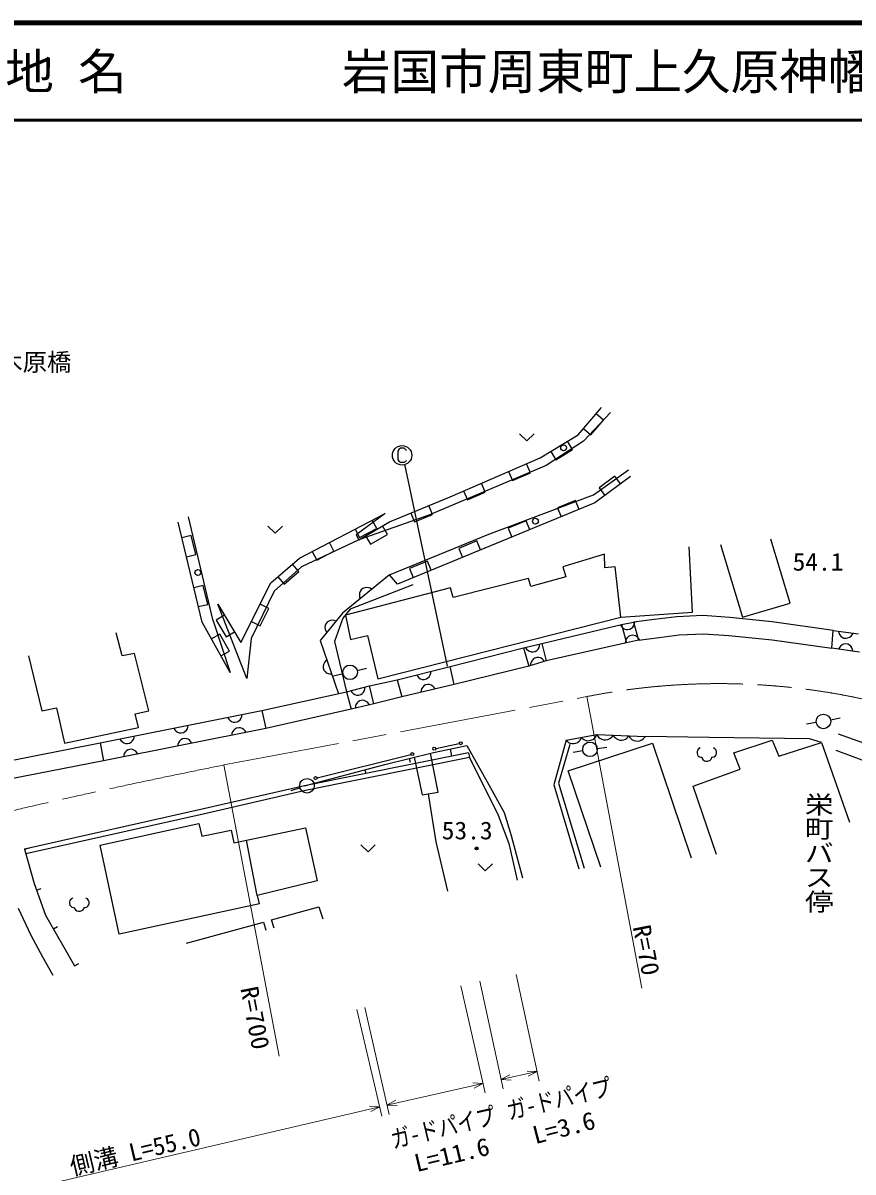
# Model space of a CAD drawing. Units: millimetres, scale not verified. Extents: x 40000 to 680000, y 20000 to 380000.
# Drawn here: x 372202 to 457617, y 261748 to 380000 of the extents above; entities that cross this region are included whole.
import ezdxf
from ezdxf.enums import TextEntityAlignment as Align

# ---------------------------------------------------------------- set-up
doc = ezdxf.new("R2010")
doc.units = ezdxf.units.MM
doc.header["$LTSCALE"] = 1000
doc.linetypes.add('CHAIN', pattern=[18.5, 12, -1.5, 3.5, -1.5])
for name, color, linetype, lineweight in [('M-BGD', 7, 'Continuous', 25), ('M-BGD-EXST', 7, 'Continuous', 25), ('M-BMK', 2, 'CHAIN', 13), ('M-STR-HTXT', 7, 'Continuous', 13), ('M-TTL', 2, 'Continuous', 140), ('M-TTL-LINE', 7, 'Continuous', 50)]:
    doc.layers.add(name, color=color, linetype=linetype, lineweight=lineweight)
doc.layers.add('M-BGD-HTXT', color=7, linetype='Continuous')
doc.layers.add('M-TTL-TXT', color=7, linetype='Continuous')
doc.styles.add('@ＭＳ ゴシック', font='')
doc.styles.add('ＭＳ ゴシック', font='')
doc.styles.get('@ＭＳ ゴシック').set_extended_font_data('@MS Gothic')
doc.styles.get('ＭＳ ゴシック').set_extended_font_data('MS Gothic')

msp = doc.modelspace()

# ---------------------------------------------------------------- linework, layer by layer
at = {"layer": 'M-BGD'}
for p, q in [((429324, 337614), (431740, 340425)), ((432663, 339898), (429895, 336955)), ((431942, 339126), (431184, 339778)), ((429881, 338261), (430639, 337609)), ((430639, 337609), (431942, 339126)), ((423305, 337719), (424055, 336999)), ((424055, 336999), (424805, 337719)), ((425415, 335242), (429324, 337614)), ((429895, 336955), (426030, 334451)), ((426515, 335909), (427033, 335054)), ((427033, 335054), (428743, 336092)), ((428743, 336092), (428225, 336946)), ((416147, 331248), (425415, 335242)), ((426030, 334451), (413950, 329356)), ((422180, 333848), (422575, 332929)), ((422575, 332929), (424412, 333721)), ((424412, 333721), (424016, 334639)), ((430906, 331435), (434508, 334027)), ((419778, 331724), (419382, 332642)), ((434727, 333324), (431037, 330601)), ((433093, 333361), (431484, 332173)), ((433687, 332556), (433093, 333361)), ((409909, 328657), (416147, 331248)), ((417545, 331851), (417941, 330933)), ((417941, 330933), (419778, 331724)), ((420144, 327394), (430906, 331435)), ((431484, 332173), (432078, 331369)), ((431037, 330601), (410744, 322255)), ((414335, 329413), (413952, 330336)), ((429045, 330863), (427196, 330102)), ((427196, 330102), (427576, 329177)), ((429426, 329938), (429045, 330863)), ((391768, 318466), (389220, 329184)), ((400641, 324923), (409470, 329535)), ((409470, 329535), (406483, 327339)), ((413950, 329356), (406747, 326812)), ((408612, 327959), (408149, 328845)), ((412105, 329569), (412488, 328645)), ((412488, 328645), (414335, 329413)), ((423972, 328776), (422122, 328015)), ((424352, 327851), (423972, 328776)), ((390626, 318334), (388166, 328613)), ((397407, 328203), (398157, 327483)), ((398157, 327483), (398907, 328203)), ((406376, 327919), (406840, 327033)), ((406747, 326812), (409909, 328657)), ((406840, 327033), (408612, 327959)), ((409696, 327374), (409192, 328238)), ((422122, 328015), (422503, 327091)), ((389521, 327249), (388548, 327016)), ((389987, 325303), (389521, 327249)), ((406747, 326812), (400861, 324045)), ((404198, 325653), (403735, 326539)), ((406483, 327339), (406747, 326812)), ((407464, 327230), (407968, 326367)), ((407968, 326367), (409696, 327374)), ((409909, 323221), (420144, 327394)), ((418898, 326690), (417049, 325929)), ((419279, 325765), (418898, 326690)), ((451162, 320278), (449164, 326880)), ((389014, 325071), (389987, 325303)), ((401962, 325613), (402425, 324727)), ((402425, 324727), (404198, 325653)), ((417049, 325929), (417429, 325004)), ((432048, 325345), (427743, 324027)), ((432092, 323939), (432048, 325345)), ((441096, 319371), (440741, 326096)), ((443979, 326323), (446255, 318862)), ((397698, 322375), (400641, 324923)), ((400861, 324045), (398049, 321541)), ((400580, 323548), (399926, 324304)), ((413825, 324603), (411975, 323843)), ((414205, 323678), (413825, 324603)), ((427743, 324027), (428051, 323017)), ((433146, 324027), (432092, 323939)), ((433717, 318844), (433146, 324027)), ((398414, 322995), (399068, 322239)), ((399068, 322239), (400580, 323548)), ((409909, 323221), (405078, 319268)), ((410744, 322255), (409909, 323221)), ((411975, 323843), (412356, 322918)), ((424229, 322841), (416454, 320864)), ((424449, 322006), (424229, 322841)), ((428051, 323017), (424449, 322006)), ((390751, 322109), (389778, 321877)), ((391216, 320164), (390751, 322109)), ((394623, 316226), (397698, 322375)), ((416191, 321875), (405385, 319063)), ((412325, 322182), (405868, 319678)), ((407002, 321656), (406900, 321496)), ((407187, 321808), (407002, 321656)), ((407365, 321876), (407187, 321808)), ((407538, 321901), (407365, 321876)), ((407749, 321880), (407538, 321901)), ((407913, 321821), (407749, 321880)), ((408074, 321719), (407913, 321821)), ((416454, 320864), (416191, 321875)), ((398049, 321541), (395678, 316665)), ((406841, 321331), (406820, 321120)), ((406820, 321120), (406845, 320947)), ((406900, 321496), (406841, 321331)), ((406845, 320947), (406913, 320770)), ((390244, 319931), (391216, 320164)), ((392251, 320179), (394623, 316226)), ((395238, 312536), (392251, 320179)), ((397502, 319748), (396608, 320195)), ((396608, 317959), (397502, 319748)), ((405868, 319678), (405121, 318756)), ((433717, 318844), (441096, 319371)), ((446255, 318862), (451162, 320278)), ((393525, 313151), (390626, 318334)), ((391768, 318466), (393525, 313151)), ((392923, 319060), (392065, 318546)), ((392065, 318546), (393094, 316831)), ((395713, 318406), (396608, 317959)), ((405078, 319268), (402793, 316457)), ((403371, 318166), (403304, 317989)), ((403522, 318353), (403371, 318166)), ((403682, 318455), (403522, 318353)), ((403847, 318514), (403682, 318455)), ((404058, 318536), (403847, 318514)), ((404231, 318511), (404058, 318536)), ((404408, 318444), (404231, 318511)), ((405121, 318756), (404243, 316340)), ((405385, 319063), (405912, 316560)), ((408723, 312518), (433717, 318844)), ((433800, 318097), (435027, 318327)), ((437171, 318624), (435027, 318327)), ((435027, 318327), (435525, 316487)), ((435064, 317998), (435125, 318162)), ((435125, 318162), (435150, 318350)), ((439499, 318888), (437171, 318624)), ((442178, 319019), (439499, 318888)), ((444946, 318800), (442178, 319019)), ((449294, 318360), (444946, 318800)), ((455576, 317482), (449294, 318360)), ((382407, 314877), (381794, 317254)), ((392460, 317104), (391587, 316615)), ((393437, 315358), (392460, 317104)), ((393094, 316831), (393952, 317345)), ((403304, 317989), (403279, 317816)), ((403279, 317816), (403301, 317605)), ((403301, 317605), (403361, 317440)), ((403361, 317440), (403463, 317280)), ((405912, 316560), (407669, 316955)), ((407669, 316955), (408723, 312518)), ((425596, 316142), (433800, 318097)), ((433676, 318074), (433768, 317908)), ((433768, 317908), (433884, 317777)), ((433800, 318097), (434298, 316219)), ((433884, 317777), (434060, 317657)), ((434060, 317657), (434224, 317597)), ((434224, 317597), (434412, 317571)), ((434412, 317571), (434647, 317615)), ((434660, 316943), (434497, 316845)), ((434647, 317615), (434813, 317707)), ((434894, 316994), (434660, 316943)), ((434813, 317707), (434944, 317823)), ((435083, 316974), (434894, 316994)), ((434944, 317823), (435064, 317998)), ((435249, 316918), (435083, 316974)), ((435427, 316803), (435249, 316918)), ((437659, 316746), (439733, 317027)), ((439733, 317027), (442228, 317132)), ((442228, 317132), (444828, 316957)), ((444828, 316957), (449291, 316517)), ((455440, 315656), (455576, 317482)), ((455576, 317482), (458168, 317142)), ((456128, 317409), (456164, 317223)), ((456164, 317223), (456234, 317063)), ((456234, 317063), (456363, 316894)), ((457424, 316907), (457533, 317044)), ((457533, 317044), (457616, 317214)), ((395678, 316665), (395238, 312536)), ((402793, 316457), (404660, 310971)), ((404243, 316340), (405507, 311158)), ((423717, 315682), (425596, 316142)), ((425208, 315553), (425318, 315734)), ((425318, 315734), (425369, 315901)), ((425369, 315901), (425385, 316090)), ((425596, 316142), (426056, 314340)), ((434298, 316219), (426056, 314340)), ((434199, 316381), (434179, 316192)), ((434255, 316547), (434199, 316381)), ((434370, 316725), (434255, 316547)), ((435525, 316487), (434298, 316219)), ((434497, 316845), (434370, 316725)), ((435547, 316676), (435427, 316803)), ((435525, 316487), (437659, 316746)), ((435644, 316513), (435547, 316676)), ((449291, 316517), (455440, 315656)), ((456321, 315863), (456210, 315727)), ((456491, 315990), (456321, 315863)), ((456363, 316894), (456500, 316786)), ((456652, 316058), (456491, 315990)), ((456500, 316786), (456671, 316703)), ((456839, 316091), (456652, 316058)), ((456671, 316703), (456909, 316672)), ((457076, 316057), (456839, 316091)), ((456909, 316672), (457095, 316708)), ((457246, 315972), (457076, 316057)), ((457095, 316708), (457256, 316777)), ((457381, 315861), (457246, 315972)), ((457256, 316777), (457424, 316907)), ((457509, 315692), (457381, 315861)), ((372784, 314877), (374126, 309203)), ((383672, 315107), (382407, 314877)), ((385167, 309203), (383672, 315107)), ((392564, 314870), (393437, 315358)), ((416165, 313765), (423717, 315682)), ((423717, 315682), (424254, 313803)), ((423928, 315733), (424029, 315573)), ((424029, 315573), (424152, 315449)), ((424152, 315449), (424333, 315339)), ((424333, 315339), (424501, 315287)), ((424501, 315287), (424690, 315271)), ((424690, 315271), (424923, 315328)), ((424860, 314641), (424705, 314532)), ((425090, 314710), (424860, 314641)), ((424923, 315328), (425083, 315430)), ((425083, 315430), (425208, 315553)), ((425280, 314704), (425090, 314710)), ((425449, 314660), (425280, 314704)), ((425636, 314559), (425449, 314660)), ((425765, 314441), (425636, 314559)), ((458295, 315245), (455440, 315656)), ((456210, 315727), (456125, 315558)), ((457576, 315530), (457509, 315692)), ((457610, 315343), (457576, 315530)), ((403127, 313985), (403090, 313814)), ((403090, 313814), (403092, 313624)), ((403092, 313624), (403169, 313397)), ((403221, 314175), (403127, 313985)), ((403169, 313397), (403284, 313246)), ((403334, 314309), (403221, 314175)), ((403485, 314424), (403334, 314309)), ((406595, 313364), (407563, 313612)), ((410721, 312385), (416165, 313765)), ((416586, 311925), (416165, 313765)), ((424254, 313803), (416586, 311925)), ((426056, 314340), (424254, 313803)), ((424442, 314047), (424436, 313858)), ((424486, 314217), (424442, 314047)), ((424586, 314403), (424486, 314217)), ((424705, 314532), (424586, 314403)), ((425874, 314286), (425765, 314441)), ((403284, 313246), (403417, 313133)), ((403417, 313133), (403608, 313039)), ((403608, 313039), (403779, 313002)), ((403779, 313002), (403968, 313004)), ((405136, 313014), (404160, 312795)), ((407845, 311771), (410721, 312385)), ((410721, 312385), (411181, 310660)), ((412716, 312891), (412818, 312731)), ((412818, 312731), (412942, 312608)), ((412942, 312608), (413124, 312499)), ((413124, 312499), (413292, 312449)), ((413292, 312449), (413481, 312435)), ((413481, 312435), (413714, 312494)), ((413714, 312494), (413873, 312596)), ((413873, 312596), (413997, 312720)), ((413997, 312720), (414105, 312902)), ((414105, 312902), (414156, 313070)), ((414156, 313070), (414170, 313259)), ((396784, 309228), (405507, 311158)), ((405507, 311158), (407845, 311771)), ((405507, 311158), (405967, 309394)), ((405951, 311274), (406054, 311116)), ((406054, 311116), (406179, 310993)), ((407111, 310989), (407233, 311115)), ((407233, 311115), (407340, 311298)), ((407340, 311298), (407389, 311466)), ((407389, 311466), (407401, 311655)), ((408291, 309916), (407845, 311771)), ((416586, 311925), (411181, 310660)), ((413171, 311310), (413153, 311121)), ((413224, 311477), (413171, 311310)), ((413336, 311657), (413224, 311477)), ((413461, 311779), (413336, 311657)), ((413623, 311878), (413461, 311779)), ((413857, 311933), (413623, 311878)), ((414046, 311916), (413857, 311933)), ((414212, 311862), (414046, 311916)), ((414392, 311750), (414212, 311862)), ((414514, 311625), (414392, 311750)), ((414614, 311463), (414514, 311625)), ((408291, 309916), (405967, 309394)), ((406179, 310993), (406362, 310886)), ((406362, 310886), (406530, 310837)), ((406471, 309846), (406416, 309680)), ((406585, 310025), (406471, 309846)), ((406530, 310837), (406720, 310825)), ((406711, 310146), (406585, 310025)), ((406874, 310244), (406711, 310146)), ((406720, 310825), (406952, 310886)), ((407108, 310296), (406874, 310244)), ((406952, 310886), (407111, 310989)), ((407297, 310277), (407108, 310296)), ((407463, 310222), (407297, 310277)), ((407642, 310108), (407463, 310222)), ((407763, 309982), (407642, 310108)), ((407861, 309819), (407763, 309982)), ((411181, 310660), (408291, 309916)), ((374126, 309203), (375659, 309509)), ((375659, 309509), (376465, 305867)), ((380145, 305931), (396784, 309228)), ((383749, 308896), (385167, 309203)), ((384094, 307478), (383749, 308896)), ((394722, 308636), (394746, 308824)), ((396784, 309228), (397205, 307388)), ((405967, 309394), (397205, 307388)), ((406416, 309680), (406397, 309491)), ((376465, 305867), (384094, 307478)), ((389117, 307372), (389176, 307537)), ((389176, 307537), (389200, 307725)), ((393275, 308533), (393369, 308368)), ((393369, 308368), (393486, 308238)), ((393486, 308238), (393662, 308120)), ((393662, 308120), (393827, 308061)), ((393827, 308061), (394015, 308037)), ((394015, 308037), (394251, 308084)), ((394414, 307473), (394178, 307426)), ((394251, 308084), (394416, 308178)), ((394602, 307450), (394414, 307473)), ((394416, 308178), (394545, 308295)), ((394545, 308295), (394663, 308471)), ((394663, 308471), (394722, 308636)), ((453831, 308000), (452844, 307836)), ((455305, 308274), (456285, 308475)), ((397205, 307388), (380490, 304052)), ((382182, 306335), (382276, 306170)), ((383453, 306097), (383571, 306273)), ((383571, 306273), (383630, 306438)), ((383630, 306438), (383654, 306626)), ((387729, 307434), (387822, 307269)), ((387822, 307269), (387940, 307139)), ((387940, 307139), (388116, 307021)), ((388116, 307021), (388281, 306962)), ((388281, 306962), (388469, 306938)), ((388607, 306314), (388442, 306220)), ((388469, 306938), (388704, 306985)), ((388842, 306361), (388607, 306314)), ((388704, 306985), (388869, 307079)), ((389030, 306338), (388842, 306361)), ((388869, 307079), (388999, 307196)), ((388999, 307196), (389117, 307372)), ((389195, 306279), (389030, 306338)), ((389371, 306161), (389195, 306279)), ((393708, 306873), (393684, 306685)), ((393766, 307038), (393708, 306873)), ((393884, 307214), (393766, 307038)), ((394014, 307332), (393884, 307214)), ((394178, 307426), (394014, 307332)), ((394767, 307391), (394602, 307450)), ((394943, 307273), (394767, 307391)), ((395061, 307143), (394943, 307273)), ((395155, 306979), (395061, 307143)), ((428112, 306184), (431250, 306781)), ((429543, 306196), (429620, 306308)), ((429620, 306308), (429684, 306483)), ((429684, 306483), (429808, 306344)), ((429808, 306344), (429920, 306267)), ((430836, 306246), (431007, 306377)), ((431007, 306377), (431115, 306495)), ((431115, 306495), (431191, 306607)), ((431191, 306607), (431256, 306782)), ((431250, 306781), (436231, 306582)), ((431250, 306781), (431345, 306607)), ((431345, 306607), (431443, 306501)), ((431443, 306501), (431575, 306394)), ((431575, 306394), (431775, 306284)), ((431775, 306284), (431977, 306242)), ((432386, 306260), (432594, 306353)), ((432594, 306353), (432734, 306450)), ((432734, 306450), (432840, 306548)), ((432840, 306548), (432949, 306713)), ((432949, 306713), (433038, 306550)), ((433038, 306550), (433131, 306450)), ((433131, 306450), (433255, 306349)), ((433255, 306349), (433443, 306245)), ((434018, 306222), (434214, 306311)), ((434214, 306311), (434346, 306401)), ((434346, 306401), (434445, 306493)), ((434445, 306493), (434548, 306649)), ((434548, 306649), (434643, 306476)), ((434643, 306476), (434741, 306370)), ((434741, 306370), (434872, 306262)), ((435892, 306221), (436032, 306318)), ((436032, 306318), (436138, 306416)), ((436138, 306416), (436246, 306582)), ((442815, 306482), (436231, 306582)), ((453126, 306333), (442815, 306482)), ((454363, 305935), (453126, 306333)), ((463375, 304241), (456117, 306800)), ((367260, 303375), (380145, 305931)), ((380145, 305931), (380490, 304052)), ((382276, 306170), (382394, 306040)), ((382394, 306040), (382570, 305922)), ((382570, 305922), (382735, 305863)), ((382735, 305863), (382923, 305839)), ((382870, 305109), (382741, 304991)), ((383035, 305203), (382870, 305109)), ((382923, 305839), (383158, 305886)), ((383270, 305250), (383035, 305203)), ((383158, 305886), (383323, 305980)), ((383459, 305226), (383270, 305250)), ((383323, 305980), (383453, 306097)), ((383623, 305167), (383459, 305226)), ((383800, 305049), (383623, 305167)), ((388136, 305762), (388112, 305573)), ((388195, 305926), (388136, 305762)), ((388312, 306103), (388195, 305926)), ((388442, 306220), (388312, 306103)), ((389489, 306032), (389371, 306161)), ((389583, 305867), (389489, 306032)), ((414433, 304938), (417870, 305636)), ((414674, 305346), (417104, 305841)), ((416152, 305287), (416305, 304532)), ((417870, 305636), (419962, 301900)), ((428112, 306184), (426817, 301601)), ((428461, 305735), (427315, 301750)), ((428112, 306184), (428236, 306044)), ((428236, 306044), (428349, 305968)), ((428311, 303045), (436979, 305885)), ((428349, 305968), (428492, 305898)), ((428492, 305898), (428699, 305839)), ((428699, 305839), (428894, 305844)), ((429810, 305106), (428828, 304917)), ((428894, 305844), (429082, 305880)), ((429082, 305880), (429265, 305947)), ((429265, 305947), (429435, 306077)), ((429435, 306077), (429543, 306196)), ((429920, 306267), (430064, 306197)), ((430064, 306197), (430271, 306139)), ((430271, 306139), (430465, 306143)), ((430465, 306143), (430654, 306179)), ((430654, 306179), (430836, 306246)), ((431291, 305339), (432284, 305460)), ((431977, 306242), (432181, 306234)), ((432181, 306234), (432386, 306260)), ((433443, 306245), (433633, 306206)), ((433633, 306206), (433825, 306198)), ((433825, 306198), (434018, 306222)), ((434872, 306262), (435072, 306152)), ((435072, 306152), (435275, 306110)), ((435275, 306110), (435479, 306102)), ((435479, 306102), (435684, 306128)), ((435684, 306128), (435892, 306221)), ((436979, 305885), (440964, 294079)), ((441606, 305149), (441566, 304989)), ((441726, 305309), (441606, 305149)), ((441886, 305389), (441726, 305309)), ((443406, 305309), (443246, 305389)), ((443526, 305149), (443406, 305309)), ((443566, 304989), (443526, 305149)), ((445347, 304889), (449282, 306184)), ((449282, 306184), (449980, 304540)), ((449980, 304540), (454363, 305935)), ((454363, 305935), (457252, 297765)), ((455838, 305172), (462910, 302520)), ((380490, 304052), (367643, 301573)), ((382564, 304650), (382540, 304461)), ((382623, 304814), (382564, 304650)), ((382741, 304991), (382623, 304814)), ((383917, 304920), (383800, 305049)), ((384011, 304755), (383917, 304920)), ((418063, 304885), (401184, 301492)), ((418162, 304395), (401289, 301003)), ((402466, 302326), (412112, 304725)), ((409452, 303693), (414433, 304938)), ((411943, 304316), (412037, 303938)), ((412464, 304446), (413288, 300555)), ((414931, 300854), (414129, 304862)), ((418063, 304885), (418162, 304395)), ((418162, 304395), (421108, 298463)), ((441566, 304989), (441566, 304829)), ((441566, 304829), (441606, 304669)), ((441606, 304669), (441686, 304549)), ((441686, 304549), (441806, 304469)), ((441806, 304469), (441966, 304429)), ((441966, 304429), (442046, 304429)), ((442046, 304429), (442086, 304309)), ((442086, 304309), (442166, 304189)), ((442166, 304189), (442326, 304069)), ((442326, 304069), (442486, 304029)), ((442486, 304029), (442646, 304029)), ((442646, 304029), (442766, 304069)), ((442766, 304069), (442926, 304149)), ((442926, 304149), (443006, 304229)), ((443006, 304229), (443046, 304309)), ((443046, 304309), (443086, 304429)), ((443086, 304429), (443166, 304429)), ((443166, 304429), (443326, 304469)), ((443326, 304469), (443446, 304549)), ((443446, 304549), (443526, 304669)), ((443526, 304669), (443566, 304829)), ((443566, 304829), (443566, 304989)), ((445995, 303195), (445347, 304889)), ((401184, 301492), (409452, 303693)), ((407385, 303143), (407487, 302759)), ((431649, 293133), (428311, 303045)), ((441163, 301451), (445995, 303195)), ((402156, 301698), (403121, 301959)), ((403251, 302042), (403271, 301965)), ((419962, 301900), (421706, 298762)), ((426817, 301601), (429407, 292934)), ((427315, 301750), (429955, 293033)), ((401184, 301492), (390645, 299080)), ((401289, 301003), (390755, 298592)), ((400718, 301272), (399766, 300966)), ((413288, 300555), (414931, 300854)), ((413906, 300667), (414682, 295723)), ((443554, 294428), (441163, 301451)), ((390645, 299080), (372375, 294972)), ((390755, 298592), (372484, 294484)), ((421108, 298463), (422204, 295574)), ((421706, 298762), (422453, 296371)), ((380151, 295374), (390288, 297607)), ((390288, 297607), (390601, 296312)), ((390601, 296312), (393637, 296937)), ((393637, 296937), (393905, 295642)), ((393905, 295642), (401273, 297160)), ((401273, 297160), (402479, 291712)), ((396316, 290194), (395192, 295907)), ((414682, 295723), (415878, 290642)), ((422453, 296371), (423599, 292037)), ((372375, 294972), (372856, 295106)), ((372375, 294972), (373357, 291444)), ((382113, 286235), (380151, 295374)), ((406958, 295412), (407708, 294692)), ((407708, 294692), (408458, 295412)), ((422204, 295574), (423051, 291788)), ((419030, 293454), (419780, 292734)), ((419780, 292734), (420530, 293454)), ((373357, 291444), (374518, 288184)), ((373598, 290767), (374069, 290935)), ((402479, 291712), (396316, 290194)), ((377159, 289862), (377039, 289702)), ((377319, 289942), (377159, 289862)), ((378839, 289862), (378679, 289942)), ((378959, 289702), (378839, 289862)), ((396316, 290194), (396499, 289337)), ((371705, 288899), (373000, 286130)), ((377039, 289702), (376999, 289542)), ((376999, 289542), (376999, 289382)), ((376999, 289382), (377039, 289222)), ((377039, 289222), (377119, 289102)), ((377119, 289102), (377239, 289022)), ((377239, 289022), (377399, 288982)), ((377399, 288982), (377479, 288982)), ((377479, 288982), (377519, 288862)), ((377519, 288862), (377599, 288742)), ((377599, 288742), (377759, 288622)), ((377759, 288622), (377919, 288582)), ((377919, 288582), (378079, 288582)), ((378079, 288582), (378199, 288622)), ((378199, 288622), (378359, 288702)), ((378359, 288702), (378439, 288782)), ((378439, 288782), (378479, 288862)), ((378479, 288862), (378519, 288982)), ((378519, 288982), (378599, 288982)), ((378599, 288982), (378759, 289022)), ((378759, 289022), (378879, 289102)), ((378879, 289102), (378959, 289222)), ((378999, 289542), (378959, 289702)), ((378959, 289222), (378999, 289382)), ((378999, 289382), (378999, 289542)), ((396540, 289346), (382113, 286235)), ((397787, 287716), (402651, 289054)), ((402651, 289054), (403059, 287798)), ((374518, 288184), (377510, 282960)), ((389038, 285317), (396938, 287455)), ((396938, 287455), (397183, 286622)), ((398064, 286835), (397787, 287716)), ((375333, 286762), (375767, 287010)), ((373000, 286130), (374205, 283898)), ((374205, 283898), (375277, 282022)), ((377510, 282960), (377944, 283208))]:
    msp.add_line(p, q, dxfattribs=at)
for centre, radius in [((427836, 336285), 300), ((424934, 328732), 300), ((390199, 323444), 300), ((405868, 313177), 750), ((454571, 308124), 750), ((414527, 305316), 150), ((417251, 305871), 150), ((430547, 305248), 750), ((412258, 304761), 150), ((401432, 301501), 750), ((402320, 302289), 150), ((418883, 295052), 150), ((418883, 295052), 90), ((418883, 295052), 30)]:
    msp.add_circle(centre, radius, dxfattribs=at)
at = {"layer": 'M-BGD-EXST'}
for p, q in [((410895, 336109), (410775, 335949)), ((410775, 335949), (410775, 335069)), ((411055, 336229), (410895, 336109)), ((411415, 336229), (411055, 336229)), ((411575, 336109), (411415, 336229)), ((411655, 335989), (411575, 336109)), ((410775, 335069), (410895, 334909)), ((410895, 334909), (411055, 334789)), ((411055, 334789), (411415, 334789)), ((411415, 334789), (411575, 334869)), ((411575, 334869), (411655, 334989)), ((411460, 334612), (415865, 313812))]:
    msp.add_line(p, q, dxfattribs=at)
msp.add_circle((411215, 335509), 1000, dxfattribs=at)
at = {"layer": 'M-BMK'}
msp.add_line((392885, 303636), (430235, 310679), dxfattribs=at)
for centre, radius, start, end in [((443821, 242011), 70000, 72.83369, 101.19165), ((529744, -382854), 700000, 101.27472, 103.34906)]:
    msp.add_arc(centre, radius, start, end, dxfattribs=at)
at = {"layer": 'M-STR-HTXT'}
for p, q in [((430235, 310679), (435889, 280656)), ((398580, 273681), (392885, 303636)), ((425333, 271103), (422958, 282086)), ((419756, 269898), (417259, 280910)), ((419199, 281403), (421600, 270296)), ((409136, 267489), (406567, 278485)), ((407378, 278669), (409875, 267657)), ((421389, 271274), (425122, 272081)), ((424085, 272143), (425122, 272081)), ((425122, 272081), (424204, 271596)), ((409654, 268632), (419535, 270873)), ((418498, 270925), (419535, 270873)), ((419535, 270873), (418622, 270379)), ((421389, 271274), (422307, 271759)), ((422426, 271211), (421389, 271274)), ((354775, 255816), (408908, 268463)), ((407871, 268508), (408908, 268463)), ((408908, 268463), (407998, 267963)), ((409654, 268632), (410567, 269127)), ((410691, 268580), (409654, 268632))]:
    msp.add_line(p, q, dxfattribs=at)
at = {"layer": 'M-TTL'}
msp.add_line((680000, 380000), (40000, 380000), dxfattribs=at)
at = {"layer": 'M-TTL-LINE'}
msp.add_line((40000, 370000), (680000, 370000), dxfattribs=at)

# ---------------------------------------------------------------- texts
at = {"layer": 'M-BGD', "style": 'ＭＳ ゴシック', "width": 1.05}
for s, p in [('54.1', (451406, 323086)), ('53.3', (415294, 295434))]:
    msp.add_text(s, height=1833, dxfattribs=at).set_placement(p, align=Align.BOTTOM_LEFT)
at = {"layer": 'M-BGD-HTXT', "style": '@ＭＳ ゴシック', "width": 0.85}
msp.add_text('栄町バス停', height=2158, rotation=270, dxfattribs=at).set_placement((454101, 300844), align=Align.MIDDLE_LEFT)
at = {"layer": 'M-STR-HTXT', "style": 'ＭＳ ゴシック'}
msp.add_text('番の木原橋', height=1833, dxfattribs=at).set_placement((364673, 343641), align=Align.BOTTOM_LEFT)
for s, rotation, width, p in [('R=70', 281.2, 1.05, (434405, 286869)), ('R=700', 281, 1.05, (394027, 280544)), ('ガ-ドパイプ', 13.5, 0.8, (422361, 266589)), ('ガ-ドパイプ', 13.5, 0.8, (410429, 263628)), ('L=3.6', 14.5, 1.05, (425059, 264078)), ('L=11.6', 13.3, 1.05, (412850, 261205))]:
    msp.add_text(s, height=1833, rotation=rotation, dxfattribs=dict(at, width=width)).set_placement(p, align=Align.BOTTOM_LEFT)
msp.add_text('側溝 L=55.0', height=1833, rotation=13.3, dxfattribs=at).set_placement((377412, 260847), align=Align.BOTTOM_LEFT)
at = {"layer": 'M-TTL-TXT', "style": 'ＭＳ ゴシック'}
for s, p in [('地 名', (370380, 375000)), ('岩国市周東町上久原神幡 栄町', (405024, 375000))]:
    msp.add_text(s, height=3666, dxfattribs=at).set_placement(p, align=Align.MIDDLE_LEFT)

doc.saveas('drawing.dxf')
